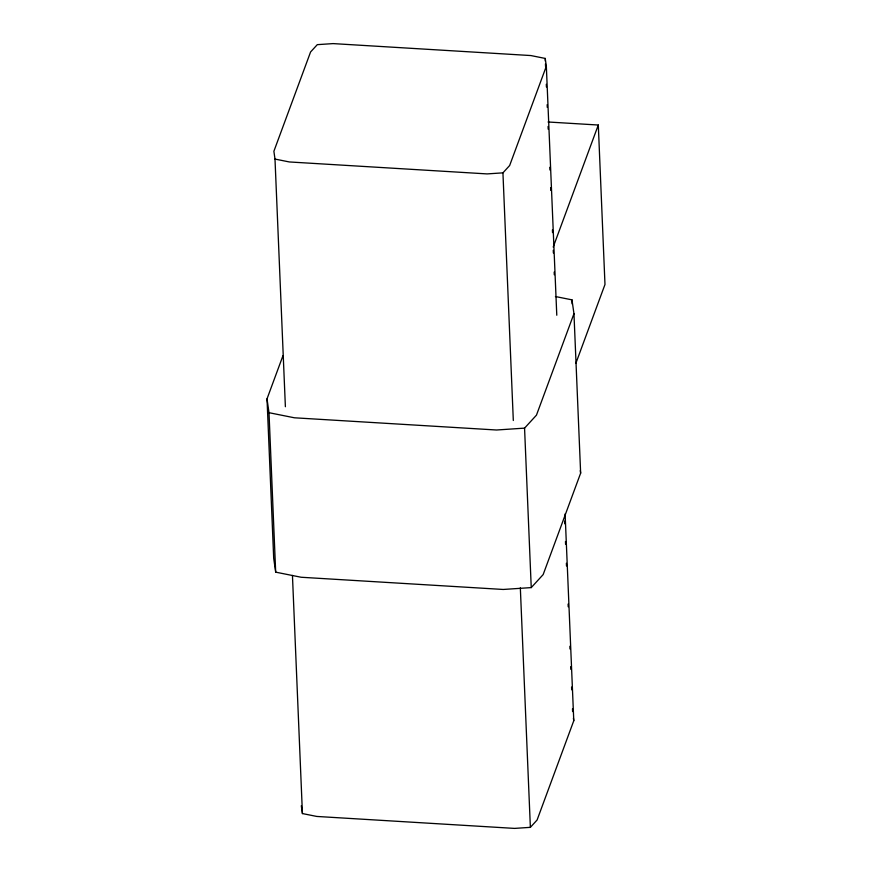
<?xml version="1.0" encoding="UTF-8"?>
<svg xmlns="http://www.w3.org/2000/svg" width="872" height="872" viewBox="0 0 872 872"><rect width="100%" height="100%" fill="white"/><g stroke="black" fill="none" stroke-linecap="round" stroke-linejoin="round"><path stroke-width="1.31" d="M555.431 296.535L571.967 299.848L573.961 313.691L580.643 473.147L543.147 574.594L531.244 587.597L503.22 589.461L301.134 577.253L275.683 572.152L273.699 558.309L267.017 398.853L282.953 355.732M546.341 66.239L509.651 165.517L502.937 172.852L487.132 173.91L289.351 161.952L274.996 159.075L273.884 151.27L310.574 51.982L317.288 44.657L333.093 43.6L530.874 55.557L545.229 58.435L546.341 66.239L556.783 315.239M553.197 247.059L598.301 125.023L548.041 121.993M573.961 313.691L536.465 415.137L524.562 428.13L496.539 430.005L294.442 417.797L269.001 412.696L267.017 398.853M575.858 363.297L604.983 284.479L598.301 125.023M565.111 513.902L573.776 720.73L537.087 820.018L530.372 827.343L514.567 828.4L316.776 816.443L302.431 813.565L301.309 805.761M580.283 470.629L580.643 473.147M573.405 718.125L573.776 720.73M571.967 299.848L572.141 303.903M545.229 58.435L545.338 61.149M545.447 63.874L545.567 66.599M546.308 84.279L546.417 87.004M547.158 104.695L547.278 107.419M548.074 126.462L548.194 129.187M549.785 167.282L549.905 170.007M550.646 187.698L550.755 190.423M552.412 229.881L552.521 232.595M553.262 250.286L553.382 253.011M554.178 272.064L554.287 274.778M564.609 521.064L564.729 523.789M565.47 541.479L565.579 544.204M566.386 563.247L566.495 565.972M568.097 604.067L568.206 606.792M569.863 646.25L569.972 648.975M570.713 666.666L570.833 669.38M571.574 687.071L571.683 689.796M572.479 708.849L572.599 711.563M524.562 428.13L531.244 587.597M502.937 172.852L513.314 420.5M520.333 587.859L530.372 827.343M274.996 159.075L285.384 406.723M292.447 575.444L302.431 813.565M269.001 412.696L275.683 572.152"/></g></svg>
